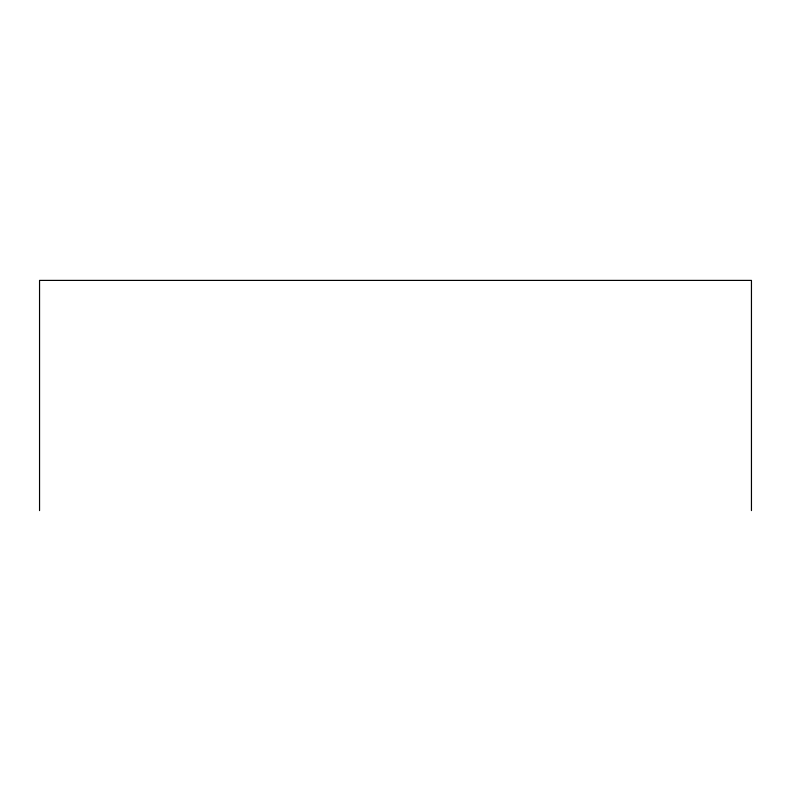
<?xml version="1.0" encoding="UTF-8"?>
<svg xmlns="http://www.w3.org/2000/svg" width="791" height="791" viewBox="0 0 791 791"><rect width="100%" height="100%" fill="white"/><g stroke="black" fill="none" stroke-linecap="round" stroke-linejoin="round"><path stroke-width="1.19" d="M751.45 510.6L751.45 280.4L39.55 280.4L39.55 510.6"/></g></svg>
